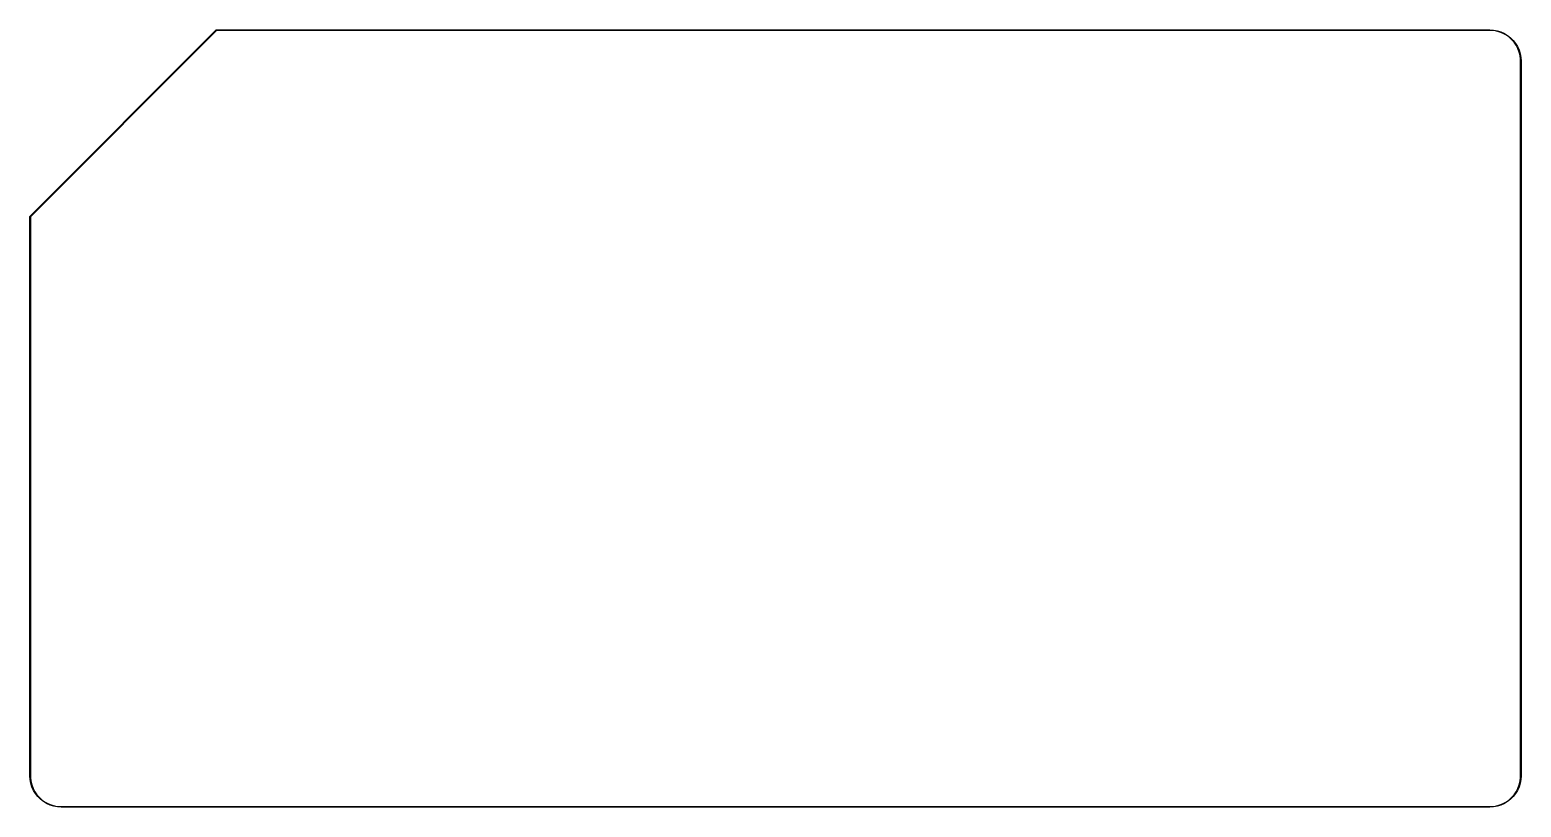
# Model space of a CAD drawing. Header units: inches. Extents: x 2.44 to 6.94, y -3.19 to -0.84.
import ezdxf

# ---------------------------------------------------------------- set-up
doc = ezdxf.new("R2010")
doc.units = ezdxf.units.IN
doc.header["$MEASUREMENT"] = 0
doc.layers.add('Edge.Cuts', color=254, linetype='CONTINUOUS', true_color=0xd0d2cd)

msp = doc.modelspace()

# ---------------------------------------------------------------- linework, layer by layer
at = {"layer": 'Edge.Cuts', "linetype": 'CONTINUOUS'}
for p, q in [((2.4368, -1.4056), (2.9993, -0.8431)), ((3.0004, -0.8447), (2.4385, -1.4067)), ((2.9993, -0.8431), (2.9996, -0.8428)), ((2.9996, -0.8428), (3, -0.8428)), ((3, -0.8428), (6.8438, -0.8428)), ((6.8438, -0.8447), (3.0004, -0.8447)), ((6.8438, -0.8428), (6.8552, -0.8435)), ((6.8494, -0.8447), (6.8438, -0.8447)), ((6.8605, -0.8461), (6.8494, -0.8447)), ((6.8552, -0.8435), (6.8664, -0.8455)), ((6.8714, -0.8488), (6.8605, -0.8461)), ((6.8664, -0.8455), (6.8773, -0.8489)), ((6.8819, -0.8528), (6.8714, -0.8488)), ((6.8773, -0.8489), (6.8878, -0.8536)), ((6.8918, -0.858), (6.8819, -0.8528)), ((6.8878, -0.8536), (6.8976, -0.8595)), ((6.9011, -0.8643), (6.8918, -0.858)), ((6.8976, -0.8595), (6.9066, -0.8666)), ((6.9095, -0.8718), (6.9011, -0.8643)), ((6.9066, -0.8666), (6.9147, -0.8747)), ((6.9169, -0.8802), (6.9095, -0.8718)), ((6.9147, -0.8747), (6.9217, -0.8837)), ((6.9233, -0.8894), (6.9169, -0.8802)), ((6.9217, -0.8837), (6.9276, -0.8935)), ((6.9285, -0.8994), (6.9233, -0.8894)), ((6.9276, -0.8935), (6.9323, -0.9039)), ((6.9325, -0.9099), (6.9285, -0.8994)), ((6.9323, -0.9039), (6.9357, -0.9148)), ((6.9352, -0.9207), (6.9325, -0.9099)), ((6.9365, -0.9319), (6.9352, -0.9207)), ((6.9357, -0.9148), (6.9378, -0.9261)), ((6.9365, -0.9375), (6.9365, -0.9319)), ((6.9365, -3.0938), (6.9365, -0.9375)), ((6.9378, -0.9261), (6.9385, -0.9375)), ((6.9385, -0.9375), (6.9385, -3.0938)), ((2.4365, -1.4062), (2.4366, -1.4059)), ((2.4365, -3.0938), (2.4365, -1.4062)), ((2.4366, -1.4059), (2.4368, -1.4056)), ((2.4385, -1.4067), (2.4385, -3.0938)), ((2.4372, -3.1052), (2.4365, -3.0938)), ((2.4393, -3.1164), (2.4372, -3.1052)), ((2.4385, -3.0938), (2.4385, -3.0994)), ((2.4385, -3.0994), (2.4398, -3.1105)), ((6.9352, -3.1105), (6.9365, -3.0994)), ((6.9378, -3.1052), (6.9357, -3.1164)), ((6.9365, -3.0994), (6.9365, -3.0938)), ((6.9385, -3.0938), (6.9378, -3.1052)), ((2.4427, -3.1273), (2.4393, -3.1164)), ((2.4398, -3.1105), (2.4425, -3.1214)), ((2.4425, -3.1214), (2.4465, -3.1319)), ((2.4474, -3.1378), (2.4427, -3.1273)), ((2.4465, -3.1319), (2.4517, -3.1418)), ((2.4533, -3.1476), (2.4474, -3.1378)), ((2.4517, -3.1418), (2.4581, -3.1511)), ((2.4603, -3.1566), (2.4533, -3.1476)), ((2.4581, -3.1511), (2.4655, -3.1595)), ((6.9095, -3.1595), (6.9169, -3.1511)), ((6.9217, -3.1476), (6.9147, -3.1566)), ((6.9169, -3.1511), (6.9233, -3.1418)), ((6.9276, -3.1378), (6.9217, -3.1476)), ((6.9233, -3.1418), (6.9285, -3.1319)), ((6.9323, -3.1273), (6.9276, -3.1378)), ((6.9285, -3.1319), (6.9325, -3.1214)), ((6.9357, -3.1164), (6.9323, -3.1273)), ((6.9325, -3.1214), (6.9352, -3.1105)), ((2.4684, -3.1647), (2.4603, -3.1566)), ((2.4655, -3.1595), (2.4739, -3.1669)), ((2.4774, -3.1717), (2.4684, -3.1647)), ((2.4739, -3.1669), (2.4832, -3.1733)), ((2.4872, -3.1776), (2.4774, -3.1717)), ((2.4832, -3.1733), (2.4931, -3.1785)), ((2.4977, -3.1823), (2.4872, -3.1776)), ((2.4931, -3.1785), (2.5036, -3.1825)), ((2.5086, -3.1857), (2.4977, -3.1823)), ((2.5036, -3.1825), (2.5145, -3.1852)), ((2.5198, -3.1878), (2.5086, -3.1857)), ((2.5145, -3.1852), (2.5256, -3.1865)), ((2.5312, -3.1885), (2.5198, -3.1878)), ((2.5256, -3.1865), (2.5312, -3.1865)), ((2.5312, -3.1865), (6.8438, -3.1865)), ((6.8438, -3.1885), (2.5312, -3.1885)), ((6.8438, -3.1865), (6.8494, -3.1865)), ((6.8552, -3.1878), (6.8438, -3.1885)), ((6.8494, -3.1865), (6.8605, -3.1852)), ((6.8664, -3.1857), (6.8552, -3.1878)), ((6.8605, -3.1852), (6.8714, -3.1825)), ((6.8773, -3.1823), (6.8664, -3.1857)), ((6.8714, -3.1825), (6.8819, -3.1785)), ((6.8878, -3.1776), (6.8773, -3.1823)), ((6.8819, -3.1785), (6.8918, -3.1733)), ((6.8976, -3.1717), (6.8878, -3.1776)), ((6.8918, -3.1733), (6.9011, -3.1669)), ((6.9066, -3.1647), (6.8976, -3.1717)), ((6.9011, -3.1669), (6.9095, -3.1595)), ((6.9147, -3.1566), (6.9066, -3.1647))]:
    msp.add_line(p, q, dxfattribs=at)

doc.saveas('drawing.dxf')
